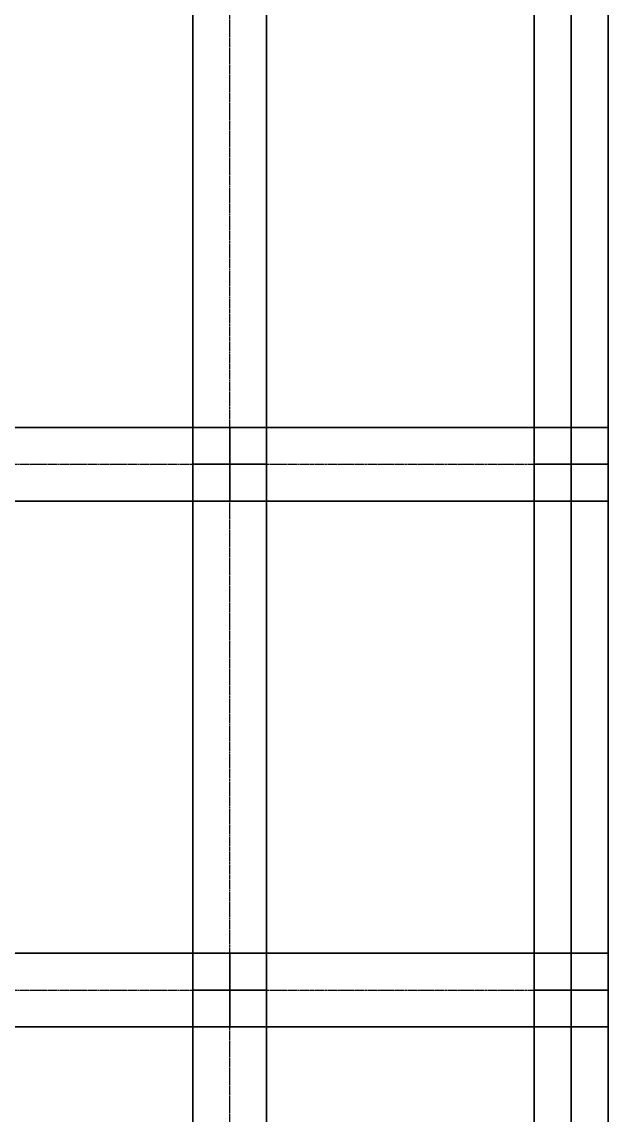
# Model space of a CAD drawing. Extents: x -12 to 2097, y 100 to 3117.
# Drawn here: x 1906.5 to 2097, y 474.2 to 829.8 of the extents above; entities that cross this region are included whole.
import ezdxf

# ---------------------------------------------------------------- set-up
doc = ezdxf.new("R2010")
doc.units = 0
doc.header["$MEASUREMENT"] = 0
doc.linetypes.add('Center', pattern=[2, 1.25, -0.25, 0.25, -0.25])
for name, color, linetype in [('BEAM', 5, 'CONTINUOUS'), ('CENTERLINES', 7, 'CONTINUOUS'), ('COLS', 5, 'CONTINUOUS'), ('SLAB', 6, 'CONTINUOUS')]:
    doc.layers.add(name, color=color, linetype=linetype)

msp = doc.modelspace()

# ---------------------------------------------------------------- linework, layer by layer
at = {"layer": 'BEAM', "color": 5, "linetype": 'CONTINUOUS'}
for points in [[(1962, 685.92, 600), (1962, 685.92, 624), (1962, 856.92, 624), (1962, 856.92, 600)], [(1962, 685.92, 624), (1986, 685.92, 624), (1986, 856.92, 624), (1962, 856.92, 624)], [(1986, 685.92, 600), (1962, 685.92, 600), (1962, 856.92, 600), (1986, 856.92, 600)], [(1962, 685.92, 468), (1962, 685.92, 492), (1962, 856.92, 492), (1962, 856.92, 468)], [(1962, 685.92, 492), (1986, 685.92, 492), (1986, 856.92, 492), (1962, 856.92, 492)], [(1986, 685.92, 468), (1962, 685.92, 468), (1962, 856.92, 468), (1986, 856.92, 468)], [(1962, 685.92, 336), (1962, 685.92, 360), (1962, 856.92, 360), (1962, 856.92, 336)], [(1962, 685.92, 360), (1986, 685.92, 360), (1986, 856.92, 360), (1962, 856.92, 360)], [(1986, 685.92, 336), (1962, 685.92, 336), (1962, 856.92, 336), (1986, 856.92, 336)], [(1962, 685.92, 204), (1962, 685.92, 228), (1962, 856.92, 228), (1962, 856.92, 204)], [(1962, 685.92, 228), (1986, 685.92, 228), (1986, 856.92, 228), (1962, 856.92, 228)], [(1986, 685.92, 204), (1962, 685.92, 204), (1962, 856.92, 204), (1986, 856.92, 204)], [(1962, 685.92, 60), (1962, 685.92, 84), (1962, 856.92, 84), (1962, 856.92, 60)], [(1962, 685.92, 84), (1986, 685.92, 84), (1986, 856.92, 84), (1962, 856.92, 84)], [(1986, 685.92, 60), (1962, 685.92, 60), (1962, 856.92, 60), (1986, 856.92, 60)], [(1986, 685.92, 624), (1986, 685.92, 600), (1986, 856.92, 600), (1986, 856.92, 624)], [(1986, 685.92, 492), (1986, 685.92, 468), (1986, 856.92, 468), (1986, 856.92, 492)], [(1986, 685.92, 360), (1986, 685.92, 336), (1986, 856.92, 336), (1986, 856.92, 360)], [(1986, 685.92, 228), (1986, 685.92, 204), (1986, 856.92, 204), (1986, 856.92, 228)], [(1986, 685.92, 84), (1986, 685.92, 60), (1986, 856.92, 60), (1986, 856.92, 84)], [(2073, 685.92, 600), (2073, 685.92, 624), (2073, 856.92, 624), (2073, 856.92, 600)], [(2073, 685.92, 624), (2097, 685.92, 624), (2097, 856.92, 624), (2073, 856.92, 624)], [(2097, 685.92, 600), (2073, 685.92, 600), (2073, 856.92, 600), (2097, 856.92, 600)], [(2073, 685.92, 468), (2073, 685.92, 492), (2073, 856.92, 492), (2073, 856.92, 468)], [(2073, 685.92, 492), (2097, 685.92, 492), (2097, 856.92, 492), (2073, 856.92, 492)], [(2097, 685.92, 468), (2073, 685.92, 468), (2073, 856.92, 468), (2097, 856.92, 468)], [(2073, 685.92, 336), (2073, 685.92, 360), (2073, 856.92, 360), (2073, 856.92, 336)], [(2073, 685.92, 360), (2097, 685.92, 360), (2097, 856.92, 360), (2073, 856.92, 360)], [(2097, 685.92, 336), (2073, 685.92, 336), (2073, 856.92, 336), (2097, 856.92, 336)], [(2073, 685.92, 204), (2073, 685.92, 228), (2073, 856.92, 228), (2073, 856.92, 204)], [(2073, 685.92, 228), (2097, 685.92, 228), (2097, 856.92, 228), (2073, 856.92, 228)], [(2097, 685.92, 204), (2073, 685.92, 204), (2073, 856.92, 204), (2097, 856.92, 204)], [(2073, 685.92, 60), (2073, 685.92, 84), (2073, 856.92, 84), (2073, 856.92, 60)], [(2073, 685.92, 84), (2097, 685.92, 84), (2097, 856.92, 84), (2073, 856.92, 84)], [(2097, 685.92, 60), (2073, 685.92, 60), (2073, 856.92, 60), (2097, 856.92, 60)], [(2097, 685.92, 624), (2097, 685.92, 600), (2097, 856.92, 600), (2097, 856.92, 624)], [(2097, 685.92, 492), (2097, 685.92, 468), (2097, 856.92, 468), (2097, 856.92, 492)], [(2097, 685.92, 360), (2097, 685.92, 336), (2097, 856.92, 336), (2097, 856.92, 360)], [(2097, 685.92, 228), (2097, 685.92, 204), (2097, 856.92, 204), (2097, 856.92, 228)], [(2097, 685.92, 84), (2097, 685.92, 60), (2097, 856.92, 60), (2097, 856.92, 84)], [(1845, 697.92, 600), (1845, 697.92, 624), (1974, 697.92, 624), (1974, 697.92, 600)], [(1845, 697.92, 624), (1845, 673.92, 624), (1974, 673.92, 624), (1974, 697.92, 624)], [(1845, 673.92, 600), (1845, 697.92, 600), (1974, 697.92, 600), (1974, 673.92, 600)], [(1845, 697.92, 468), (1845, 697.92, 492), (1974, 697.92, 492), (1974, 697.92, 468)], [(1845, 697.92, 492), (1845, 673.92, 492), (1974, 673.92, 492), (1974, 697.92, 492)], [(1845, 673.92, 468), (1845, 697.92, 468), (1974, 697.92, 468), (1974, 673.92, 468)], [(1845, 697.92, 336), (1845, 697.92, 360), (1974, 697.92, 360), (1974, 697.92, 336)], [(1845, 697.92, 360), (1845, 673.92, 360), (1974, 673.92, 360), (1974, 697.92, 360)], [(1845, 673.92, 336), (1845, 697.92, 336), (1974, 697.92, 336), (1974, 673.92, 336)], [(1845, 697.92, 204), (1845, 697.92, 228), (1974, 697.92, 228), (1974, 697.92, 204)], [(1845, 697.92, 228), (1845, 673.92, 228), (1974, 673.92, 228), (1974, 697.92, 228)], [(1845, 673.92, 204), (1845, 697.92, 204), (1974, 697.92, 204), (1974, 673.92, 204)], [(1845, 697.92, 60), (1845, 697.92, 84), (1974, 697.92, 84), (1974, 697.92, 60)], [(1845, 697.92, 84), (1845, 673.92, 84), (1974, 673.92, 84), (1974, 697.92, 84)], [(1845, 673.92, 60), (1845, 697.92, 60), (1974, 697.92, 60), (1974, 673.92, 60)], [(1974, 697.92, 600), (1974, 697.92, 624), (2085, 697.92, 624), (2085, 697.92, 600)], [(1974, 697.92, 624), (1974, 673.92, 624), (2085, 673.92, 624), (2085, 697.92, 624)], [(1974, 673.92, 600), (1974, 697.92, 600), (2085, 697.92, 600), (2085, 673.92, 600)], [(1974, 697.92, 468), (1974, 697.92, 492), (2085, 697.92, 492), (2085, 697.92, 468)], [(1974, 697.92, 492), (1974, 673.92, 492), (2085, 673.92, 492), (2085, 697.92, 492)], [(1974, 673.92, 468), (1974, 697.92, 468), (2085, 697.92, 468), (2085, 673.92, 468)], [(1974, 697.92, 336), (1974, 697.92, 360), (2085, 697.92, 360), (2085, 697.92, 336)], [(1974, 697.92, 360), (1974, 673.92, 360), (2085, 673.92, 360), (2085, 697.92, 360)], [(1974, 673.92, 336), (1974, 697.92, 336), (2085, 697.92, 336), (2085, 673.92, 336)], [(1974, 697.92, 204), (1974, 697.92, 228), (2085, 697.92, 228), (2085, 697.92, 204)], [(1974, 697.92, 228), (1974, 673.92, 228), (2085, 673.92, 228), (2085, 697.92, 228)], [(1974, 673.92, 204), (1974, 697.92, 204), (2085, 697.92, 204), (2085, 673.92, 204)], [(1974, 697.92, 60), (1974, 697.92, 84), (2085, 697.92, 84), (2085, 697.92, 60)], [(1974, 697.92, 84), (1974, 673.92, 84), (2085, 673.92, 84), (2085, 697.92, 84)], [(1974, 673.92, 60), (1974, 697.92, 60), (2085, 697.92, 60), (2085, 673.92, 60)], [(1962, 514.92, 600), (1962, 514.92, 624), (1962, 685.92, 624), (1962, 685.92, 600)], [(1962, 514.92, 624), (1986, 514.92, 624), (1986, 685.92, 624), (1962, 685.92, 624)], [(1986, 514.92, 600), (1962, 514.92, 600), (1962, 685.92, 600), (1986, 685.92, 600)], [(1962, 514.92, 468), (1962, 514.92, 492), (1962, 685.92, 492), (1962, 685.92, 468)], [(1962, 514.92, 492), (1986, 514.92, 492), (1986, 685.92, 492), (1962, 685.92, 492)], [(1986, 514.92, 468), (1962, 514.92, 468), (1962, 685.92, 468), (1986, 685.92, 468)], [(1962, 514.92, 336), (1962, 514.92, 360), (1962, 685.92, 360), (1962, 685.92, 336)], [(1962, 514.92, 360), (1986, 514.92, 360), (1986, 685.92, 360), (1962, 685.92, 360)], [(1986, 514.92, 336), (1962, 514.92, 336), (1962, 685.92, 336), (1986, 685.92, 336)], [(1962, 514.92, 204), (1962, 514.92, 228), (1962, 685.92, 228), (1962, 685.92, 204)], [(1962, 514.92, 228), (1986, 514.92, 228), (1986, 685.92, 228), (1962, 685.92, 228)], [(1986, 514.92, 204), (1962, 514.92, 204), (1962, 685.92, 204), (1986, 685.92, 204)], [(1962, 514.92, 60), (1962, 514.92, 84), (1962, 685.92, 84), (1962, 685.92, 60)], [(1962, 514.92, 84), (1986, 514.92, 84), (1986, 685.92, 84), (1962, 685.92, 84)], [(1986, 514.92, 60), (1962, 514.92, 60), (1962, 685.92, 60), (1986, 685.92, 60)], [(1986, 514.92, 624), (1986, 514.92, 600), (1986, 685.92, 600), (1986, 685.92, 624)], [(1986, 514.92, 492), (1986, 514.92, 468), (1986, 685.92, 468), (1986, 685.92, 492)], [(1986, 514.92, 360), (1986, 514.92, 336), (1986, 685.92, 336), (1986, 685.92, 360)], [(1986, 514.92, 228), (1986, 514.92, 204), (1986, 685.92, 204), (1986, 685.92, 228)], [(1986, 514.92, 84), (1986, 514.92, 60), (1986, 685.92, 60), (1986, 685.92, 84)], [(2073, 514.92, 600), (2073, 514.92, 624), (2073, 685.92, 624), (2073, 685.92, 600)], [(2073, 514.92, 624), (2097, 514.92, 624), (2097, 685.92, 624), (2073, 685.92, 624)], [(2097, 514.92, 600), (2073, 514.92, 600), (2073, 685.92, 600), (2097, 685.92, 600)], [(2073, 514.92, 468), (2073, 514.92, 492), (2073, 685.92, 492), (2073, 685.92, 468)], [(2073, 514.92, 492), (2097, 514.92, 492), (2097, 685.92, 492), (2073, 685.92, 492)], [(2097, 514.92, 468), (2073, 514.92, 468), (2073, 685.92, 468), (2097, 685.92, 468)], [(2073, 514.92, 336), (2073, 514.92, 360), (2073, 685.92, 360), (2073, 685.92, 336)], [(2073, 514.92, 360), (2097, 514.92, 360), (2097, 685.92, 360), (2073, 685.92, 360)], [(2097, 514.92, 336), (2073, 514.92, 336), (2073, 685.92, 336), (2097, 685.92, 336)], [(2073, 514.92, 204), (2073, 514.92, 228), (2073, 685.92, 228), (2073, 685.92, 204)], [(2073, 514.92, 228), (2097, 514.92, 228), (2097, 685.92, 228), (2073, 685.92, 228)], [(2097, 514.92, 204), (2073, 514.92, 204), (2073, 685.92, 204), (2097, 685.92, 204)], [(2073, 514.92, 60), (2073, 514.92, 84), (2073, 685.92, 84), (2073, 685.92, 60)], [(2073, 514.92, 84), (2097, 514.92, 84), (2097, 685.92, 84), (2073, 685.92, 84)], [(2097, 514.92, 60), (2073, 514.92, 60), (2073, 685.92, 60), (2097, 685.92, 60)], [(2097, 514.92, 624), (2097, 514.92, 600), (2097, 685.92, 600), (2097, 685.92, 624)], [(2097, 514.92, 492), (2097, 514.92, 468), (2097, 685.92, 468), (2097, 685.92, 492)], [(2097, 514.92, 360), (2097, 514.92, 336), (2097, 685.92, 336), (2097, 685.92, 360)], [(2097, 514.92, 228), (2097, 514.92, 204), (2097, 685.92, 204), (2097, 685.92, 228)], [(2097, 514.92, 84), (2097, 514.92, 60), (2097, 685.92, 60), (2097, 685.92, 84)], [(1845, 673.92, 624), (1845, 673.92, 600), (1974, 673.92, 600), (1974, 673.92, 624)], [(1845, 673.92, 492), (1845, 673.92, 468), (1974, 673.92, 468), (1974, 673.92, 492)], [(1845, 673.92, 360), (1845, 673.92, 336), (1974, 673.92, 336), (1974, 673.92, 360)], [(1845, 673.92, 228), (1845, 673.92, 204), (1974, 673.92, 204), (1974, 673.92, 228)], [(1845, 673.92, 84), (1845, 673.92, 60), (1974, 673.92, 60), (1974, 673.92, 84)], [(1974, 673.92, 624), (1974, 673.92, 600), (2085, 673.92, 600), (2085, 673.92, 624)], [(1974, 673.92, 492), (1974, 673.92, 468), (2085, 673.92, 468), (2085, 673.92, 492)], [(1974, 673.92, 360), (1974, 673.92, 336), (2085, 673.92, 336), (2085, 673.92, 360)], [(1974, 673.92, 228), (1974, 673.92, 204), (2085, 673.92, 204), (2085, 673.92, 228)], [(1974, 673.92, 84), (1974, 673.92, 60), (2085, 673.92, 60), (2085, 673.92, 84)], [(1845, 526.92, 600), (1845, 526.92, 624), (1974, 526.92, 624), (1974, 526.92, 600)], [(1845, 526.92, 624), (1845, 502.92, 624), (1974, 502.92, 624), (1974, 526.92, 624)], [(1845, 502.92, 600), (1845, 526.92, 600), (1974, 526.92, 600), (1974, 502.92, 600)], [(1845, 526.92, 468), (1845, 526.92, 492), (1974, 526.92, 492), (1974, 526.92, 468)], [(1845, 526.92, 492), (1845, 502.92, 492), (1974, 502.92, 492), (1974, 526.92, 492)], [(1845, 502.92, 468), (1845, 526.92, 468), (1974, 526.92, 468), (1974, 502.92, 468)], [(1845, 526.92, 336), (1845, 526.92, 360), (1974, 526.92, 360), (1974, 526.92, 336)], [(1845, 526.92, 360), (1845, 502.92, 360), (1974, 502.92, 360), (1974, 526.92, 360)], [(1845, 502.92, 336), (1845, 526.92, 336), (1974, 526.92, 336), (1974, 502.92, 336)], [(1845, 526.92, 204), (1845, 526.92, 228), (1974, 526.92, 228), (1974, 526.92, 204)], [(1845, 526.92, 228), (1845, 502.92, 228), (1974, 502.92, 228), (1974, 526.92, 228)], [(1845, 502.92, 204), (1845, 526.92, 204), (1974, 526.92, 204), (1974, 502.92, 204)], [(1845, 526.92, 60), (1845, 526.92, 84), (1974, 526.92, 84), (1974, 526.92, 60)], [(1845, 526.92, 84), (1845, 502.92, 84), (1974, 502.92, 84), (1974, 526.92, 84)], [(1845, 502.92, 60), (1845, 526.92, 60), (1974, 526.92, 60), (1974, 502.92, 60)], [(1974, 526.92, 600), (1974, 526.92, 624), (2085, 526.92, 624), (2085, 526.92, 600)], [(1974, 526.92, 624), (1974, 502.92, 624), (2085, 502.92, 624), (2085, 526.92, 624)], [(1974, 502.92, 600), (1974, 526.92, 600), (2085, 526.92, 600), (2085, 502.92, 600)], [(1974, 526.92, 468), (1974, 526.92, 492), (2085, 526.92, 492), (2085, 526.92, 468)], [(1974, 526.92, 492), (1974, 502.92, 492), (2085, 502.92, 492), (2085, 526.92, 492)], [(1974, 502.92, 468), (1974, 526.92, 468), (2085, 526.92, 468), (2085, 502.92, 468)], [(1974, 526.92, 336), (1974, 526.92, 360), (2085, 526.92, 360), (2085, 526.92, 336)], [(1974, 526.92, 360), (1974, 502.92, 360), (2085, 502.92, 360), (2085, 526.92, 360)], [(1974, 502.92, 336), (1974, 526.92, 336), (2085, 526.92, 336), (2085, 502.92, 336)], [(1974, 526.92, 204), (1974, 526.92, 228), (2085, 526.92, 228), (2085, 526.92, 204)], [(1974, 526.92, 228), (1974, 502.92, 228), (2085, 502.92, 228), (2085, 526.92, 228)], [(1974, 502.92, 204), (1974, 526.92, 204), (2085, 526.92, 204), (2085, 502.92, 204)], [(1974, 526.92, 60), (1974, 526.92, 84), (2085, 526.92, 84), (2085, 526.92, 60)], [(1974, 526.92, 84), (1974, 502.92, 84), (2085, 502.92, 84), (2085, 526.92, 84)], [(1974, 502.92, 60), (1974, 526.92, 60), (2085, 526.92, 60), (2085, 502.92, 60)], [(1962, 454.92, 600), (1962, 454.92, 624), (1962, 514.92, 624), (1962, 514.92, 600)], [(1962, 454.92, 624), (1986, 454.92, 624), (1986, 514.92, 624), (1962, 514.92, 624)], [(1986, 454.92, 600), (1962, 454.92, 600), (1962, 514.92, 600), (1986, 514.92, 600)], [(1962, 454.92, 468), (1962, 454.92, 492), (1962, 514.92, 492), (1962, 514.92, 468)], [(1962, 454.92, 492), (1986, 454.92, 492), (1986, 514.92, 492), (1962, 514.92, 492)], [(1986, 454.92, 468), (1962, 454.92, 468), (1962, 514.92, 468), (1986, 514.92, 468)], [(1962, 454.92, 336), (1962, 454.92, 360), (1962, 514.92, 360), (1962, 514.92, 336)], [(1962, 454.92, 360), (1986, 454.92, 360), (1986, 514.92, 360), (1962, 514.92, 360)], [(1986, 454.92, 336), (1962, 454.92, 336), (1962, 514.92, 336), (1986, 514.92, 336)], [(1962, 454.92, 204), (1962, 454.92, 228), (1962, 514.92, 228), (1962, 514.92, 204)], [(1962, 454.92, 228), (1986, 454.92, 228), (1986, 514.92, 228), (1962, 514.92, 228)], [(1986, 454.92, 204), (1962, 454.92, 204), (1962, 514.92, 204), (1986, 514.92, 204)], [(1962, 454.92, 60), (1962, 454.92, 84), (1962, 514.92, 84), (1962, 514.92, 60)], [(1962, 454.92, 84), (1986, 454.92, 84), (1986, 514.92, 84), (1962, 514.92, 84)], [(1986, 454.92, 60), (1962, 454.92, 60), (1962, 514.92, 60), (1986, 514.92, 60)], [(1986, 454.92, 624), (1986, 454.92, 600), (1986, 514.92, 600), (1986, 514.92, 624)], [(1986, 454.92, 492), (1986, 454.92, 468), (1986, 514.92, 468), (1986, 514.92, 492)], [(1986, 454.92, 360), (1986, 454.92, 336), (1986, 514.92, 336), (1986, 514.92, 360)], [(1986, 454.92, 228), (1986, 454.92, 204), (1986, 514.92, 204), (1986, 514.92, 228)], [(1986, 454.92, 84), (1986, 454.92, 60), (1986, 514.92, 60), (1986, 514.92, 84)], [(2073, 454.92, 600), (2073, 454.92, 624), (2073, 514.92, 624), (2073, 514.92, 600)], [(2073, 454.92, 624), (2097, 454.92, 624), (2097, 514.92, 624), (2073, 514.92, 624)], [(2097, 454.92, 600), (2073, 454.92, 600), (2073, 514.92, 600), (2097, 514.92, 600)], [(2073, 454.92, 468), (2073, 454.92, 492), (2073, 514.92, 492), (2073, 514.92, 468)], [(2073, 454.92, 492), (2097, 454.92, 492), (2097, 514.92, 492), (2073, 514.92, 492)], [(2097, 454.92, 468), (2073, 454.92, 468), (2073, 514.92, 468), (2097, 514.92, 468)], [(2073, 454.92, 336), (2073, 454.92, 360), (2073, 514.92, 360), (2073, 514.92, 336)], [(2073, 454.92, 360), (2097, 454.92, 360), (2097, 514.92, 360), (2073, 514.92, 360)], [(2097, 454.92, 336), (2073, 454.92, 336), (2073, 514.92, 336), (2097, 514.92, 336)], [(2073, 454.92, 204), (2073, 454.92, 228), (2073, 514.92, 228), (2073, 514.92, 204)], [(2073, 454.92, 228), (2097, 454.92, 228), (2097, 514.92, 228), (2073, 514.92, 228)], [(2097, 454.92, 204), (2073, 454.92, 204), (2073, 514.92, 204), (2097, 514.92, 204)], [(2073, 454.92, 60), (2073, 454.92, 84), (2073, 514.92, 84), (2073, 514.92, 60)], [(2073, 454.92, 84), (2097, 454.92, 84), (2097, 514.92, 84), (2073, 514.92, 84)], [(2097, 454.92, 60), (2073, 454.92, 60), (2073, 514.92, 60), (2097, 514.92, 60)], [(2097, 454.92, 624), (2097, 454.92, 600), (2097, 514.92, 600), (2097, 514.92, 624)], [(2097, 454.92, 492), (2097, 454.92, 468), (2097, 514.92, 468), (2097, 514.92, 492)], [(2097, 454.92, 360), (2097, 454.92, 336), (2097, 514.92, 336), (2097, 514.92, 360)], [(2097, 454.92, 228), (2097, 454.92, 204), (2097, 514.92, 204), (2097, 514.92, 228)], [(2097, 454.92, 84), (2097, 454.92, 60), (2097, 514.92, 60), (2097, 514.92, 84)], [(1845, 502.92, 624), (1845, 502.92, 600), (1974, 502.92, 600), (1974, 502.92, 624)], [(1845, 502.92, 492), (1845, 502.92, 468), (1974, 502.92, 468), (1974, 502.92, 492)], [(1845, 502.92, 360), (1845, 502.92, 336), (1974, 502.92, 336), (1974, 502.92, 360)], [(1845, 502.92, 228), (1845, 502.92, 204), (1974, 502.92, 204), (1974, 502.92, 228)], [(1845, 502.92, 84), (1845, 502.92, 60), (1974, 502.92, 60), (1974, 502.92, 84)], [(1974, 502.92, 624), (1974, 502.92, 600), (2085, 502.92, 600), (2085, 502.92, 624)], [(1974, 502.92, 492), (1974, 502.92, 468), (2085, 502.92, 468), (2085, 502.92, 492)], [(1974, 502.92, 360), (1974, 502.92, 336), (2085, 502.92, 336), (2085, 502.92, 360)], [(1974, 502.92, 228), (1974, 502.92, 204), (2085, 502.92, 204), (2085, 502.92, 228)], [(1974, 502.92, 84), (1974, 502.92, 60), (2085, 502.92, 60), (2085, 502.92, 84)]]:
    msp.add_3dface(points, dxfattribs=at)
at = {"layer": 'CENTERLINES', "color": 0, "linetype": 'CENTER', "ltscale": 0.5}
for p, q in [((1974, 685.92, 624), (1974, 856.92, 624)), ((1974, 685.92, 492), (1974, 856.92, 492)), ((1974, 685.92, 360), (1974, 856.92, 360)), ((1974, 685.92, 228), (1974, 856.92, 228)), ((1974, 685.92, 84), (1974, 856.92, 84)), ((2085, 685.92, 624), (2085, 856.92, 624)), ((2085, 685.92, 492), (2085, 856.92, 492)), ((2085, 685.92, 360), (2085, 856.92, 360)), ((2085, 685.92, 228), (2085, 856.92, 228)), ((2085, 685.92, 84), (2085, 856.92, 84)), ((1845, 685.92, 624), (1974, 685.92, 624)), ((1845, 685.92, 492), (1974, 685.92, 492)), ((1845, 685.92, 360), (1974, 685.92, 360)), ((1845, 685.92, 228), (1974, 685.92, 228)), ((1845, 685.92, 84), (1974, 685.92, 84)), ((1974, 514.92, 624), (1974, 685.92, 624)), ((1974, 514.92, 492), (1974, 685.92, 492)), ((1974, 514.92, 360), (1974, 685.92, 360)), ((1974, 514.92, 228), (1974, 685.92, 228)), ((1974, 514.92, 84), (1974, 685.92, 84)), ((1974, 685.92, 624), (2085, 685.92, 624)), ((1974, 685.92, 492), (2085, 685.92, 492)), ((1974, 685.92, 360), (2085, 685.92, 360)), ((1974, 685.92, 228), (2085, 685.92, 228)), ((1974, 685.92, 84), (2085, 685.92, 84)), ((1974, 685.92, 492), (1974, 685.92, 624)), ((1974, 685.92, 360), (1974, 685.92, 492)), ((1974, 685.92, 228), (1974, 685.92, 360)), ((1974, 685.92, 84), (1974, 685.92, 228)), ((1974, 685.92, 24), (1974, 685.92, 84)), ((1974, 685.92), (1974, 685.92, 24)), ((2085, 514.92, 624), (2085, 685.92, 624)), ((2085, 514.92, 492), (2085, 685.92, 492)), ((2085, 514.92, 360), (2085, 685.92, 360)), ((2085, 514.92, 228), (2085, 685.92, 228)), ((2085, 514.92, 84), (2085, 685.92, 84)), ((2085, 685.92, 492), (2085, 685.92, 624)), ((2085, 685.92, 360), (2085, 685.92, 492)), ((2085, 685.92, 228), (2085, 685.92, 360)), ((2085, 685.92, 84), (2085, 685.92, 228)), ((2085, 685.92, 24), (2085, 685.92, 84)), ((2085, 685.92), (2085, 685.92, 24)), ((1845, 514.92, 624), (1974, 514.92, 624)), ((1845, 514.92, 492), (1974, 514.92, 492)), ((1845, 514.92, 360), (1974, 514.92, 360)), ((1845, 514.92, 228), (1974, 514.92, 228)), ((1845, 514.92, 84), (1974, 514.92, 84)), ((1974, 454.92, 624), (1974, 514.92, 624)), ((1974, 454.92, 492), (1974, 514.92, 492)), ((1974, 454.92, 360), (1974, 514.92, 360)), ((1974, 454.92, 228), (1974, 514.92, 228)), ((1974, 454.92, 84), (1974, 514.92, 84)), ((1974, 514.92, 624), (2085, 514.92, 624)), ((1974, 514.92, 492), (2085, 514.92, 492)), ((1974, 514.92, 360), (2085, 514.92, 360)), ((1974, 514.92, 228), (2085, 514.92, 228)), ((1974, 514.92, 84), (2085, 514.92, 84)), ((1974, 514.92, 492), (1974, 514.92, 624)), ((1974, 514.92, 360), (1974, 514.92, 492)), ((1974, 514.92, 228), (1974, 514.92, 360)), ((1974, 514.92, 84), (1974, 514.92, 228)), ((1974, 514.92, 24), (1974, 514.92, 84)), ((1974, 514.92), (1974, 514.92, 24)), ((2085, 454.92, 624), (2085, 514.92, 624)), ((2085, 454.92, 492), (2085, 514.92, 492)), ((2085, 454.92, 360), (2085, 514.92, 360)), ((2085, 454.92, 228), (2085, 514.92, 228)), ((2085, 454.92, 84), (2085, 514.92, 84)), ((2085, 514.92, 492), (2085, 514.92, 624)), ((2085, 514.92, 360), (2085, 514.92, 492)), ((2085, 514.92, 228), (2085, 514.92, 360)), ((2085, 514.92, 84), (2085, 514.92, 228)), ((2085, 514.92, 24), (2085, 514.92, 84)), ((2085, 514.92), (2085, 514.92, 24))]:
    msp.add_line(p, q, dxfattribs=at)
at = {"layer": 'CENTERLINES', "color": 0, "linetype": 'CENTER'}
for elevation in [624, 492, 360, 228, 84]:
    msp.add_lwpolyline([(2085, 1711.92), (2085, 1540.92), (2085, 1369.92), (2085, 1198.92), (2085, 1027.92), (2085, 856.92), (2085, 685.92), (2085, 514.92), (2085, 454.92), (2085, 343.92), (2085, 223.92), (2085, 111.96), (1974, 111.96), (1845, 111.96), (1734, 111.96), (1683, 111.96), (1512, 111.96), (1341, 111.96), (1170, 111.96), (1098, 111.96)], dxfattribs=dict(at, elevation=elevation))
at = {"layer": 'COLS', "color": 5, "linetype": 'CONTINUOUS'}
for points in [[(1986, 697.92, 492), (1962, 697.92, 492), (1962, 697.92, 624), (1986, 697.92, 624)], [(1962, 697.92, 492), (1962, 673.92, 492), (1962, 673.92, 624), (1962, 697.92, 624)], [(1986, 697.92, 360), (1962, 697.92, 360), (1962, 697.92, 492), (1986, 697.92, 492)], [(1962, 697.92, 360), (1962, 673.92, 360), (1962, 673.92, 492), (1962, 697.92, 492)], [(1986, 697.92, 228), (1962, 697.92, 228), (1962, 697.92, 360), (1986, 697.92, 360)], [(1962, 697.92, 228), (1962, 673.92, 228), (1962, 673.92, 360), (1962, 697.92, 360)], [(1986, 697.92, 84), (1962, 697.92, 84), (1962, 697.92, 228), (1986, 697.92, 228)], [(1962, 697.92, 84), (1962, 673.92, 84), (1962, 673.92, 228), (1962, 697.92, 228)], [(1986, 697.92, 24), (1962, 697.92, 24), (1962, 697.92, 84), (1986, 697.92, 84)], [(1962, 697.92, 24), (1962, 673.92, 24), (1962, 673.92, 84), (1962, 697.92, 84)], [(1986, 697.92), (1962, 697.92), (1962, 697.92, 24), (1986, 697.92, 24)], [(1962, 697.92), (1962, 673.92), (1962, 673.92, 24), (1962, 697.92, 24)], [(1986, 673.92, 492), (1986, 697.92, 492), (1986, 697.92, 624), (1986, 673.92, 624)], [(1986, 673.92, 360), (1986, 697.92, 360), (1986, 697.92, 492), (1986, 673.92, 492)], [(1986, 673.92, 228), (1986, 697.92, 228), (1986, 697.92, 360), (1986, 673.92, 360)], [(1986, 673.92, 84), (1986, 697.92, 84), (1986, 697.92, 228), (1986, 673.92, 228)], [(1986, 673.92, 24), (1986, 697.92, 24), (1986, 697.92, 84), (1986, 673.92, 84)], [(1986, 673.92), (1986, 697.92), (1986, 697.92, 24), (1986, 673.92, 24)], [(2097, 697.92, 492), (2073, 697.92, 492), (2073, 697.92, 624), (2097, 697.92, 624)], [(2073, 697.92, 492), (2073, 673.92, 492), (2073, 673.92, 624), (2073, 697.92, 624)], [(2097, 697.92, 360), (2073, 697.92, 360), (2073, 697.92, 492), (2097, 697.92, 492)], [(2073, 697.92, 360), (2073, 673.92, 360), (2073, 673.92, 492), (2073, 697.92, 492)], [(2097, 697.92, 228), (2073, 697.92, 228), (2073, 697.92, 360), (2097, 697.92, 360)], [(2073, 697.92, 228), (2073, 673.92, 228), (2073, 673.92, 360), (2073, 697.92, 360)], [(2097, 697.92, 84), (2073, 697.92, 84), (2073, 697.92, 228), (2097, 697.92, 228)], [(2073, 697.92, 84), (2073, 673.92, 84), (2073, 673.92, 228), (2073, 697.92, 228)], [(2097, 697.92, 24), (2073, 697.92, 24), (2073, 697.92, 84), (2097, 697.92, 84)], [(2073, 697.92, 24), (2073, 673.92, 24), (2073, 673.92, 84), (2073, 697.92, 84)], [(2097, 697.92), (2073, 697.92), (2073, 697.92, 24), (2097, 697.92, 24)], [(2073, 697.92), (2073, 673.92), (2073, 673.92, 24), (2073, 697.92, 24)], [(2097, 673.92, 492), (2097, 697.92, 492), (2097, 697.92, 624), (2097, 673.92, 624)], [(2097, 673.92, 360), (2097, 697.92, 360), (2097, 697.92, 492), (2097, 673.92, 492)], [(2097, 673.92, 228), (2097, 697.92, 228), (2097, 697.92, 360), (2097, 673.92, 360)], [(2097, 673.92, 84), (2097, 697.92, 84), (2097, 697.92, 228), (2097, 673.92, 228)], [(2097, 673.92, 24), (2097, 697.92, 24), (2097, 697.92, 84), (2097, 673.92, 84)], [(2097, 673.92), (2097, 697.92), (2097, 697.92, 24), (2097, 673.92, 24)], [(1962, 673.92, 492), (1986, 673.92, 492), (1986, 673.92, 624), (1962, 673.92, 624)], [(1962, 673.92, 360), (1986, 673.92, 360), (1986, 673.92, 492), (1962, 673.92, 492)], [(1962, 673.92, 228), (1986, 673.92, 228), (1986, 673.92, 360), (1962, 673.92, 360)], [(1962, 673.92, 84), (1986, 673.92, 84), (1986, 673.92, 228), (1962, 673.92, 228)], [(1962, 673.92, 24), (1986, 673.92, 24), (1986, 673.92, 84), (1962, 673.92, 84)], [(1962, 673.92), (1986, 673.92), (1986, 673.92, 24), (1962, 673.92, 24)], [(2073, 673.92, 492), (2097, 673.92, 492), (2097, 673.92, 624), (2073, 673.92, 624)], [(2073, 673.92, 360), (2097, 673.92, 360), (2097, 673.92, 492), (2073, 673.92, 492)], [(2073, 673.92, 228), (2097, 673.92, 228), (2097, 673.92, 360), (2073, 673.92, 360)], [(2073, 673.92, 84), (2097, 673.92, 84), (2097, 673.92, 228), (2073, 673.92, 228)], [(2073, 673.92, 24), (2097, 673.92, 24), (2097, 673.92, 84), (2073, 673.92, 84)], [(2073, 673.92), (2097, 673.92), (2097, 673.92, 24), (2073, 673.92, 24)], [(1986, 526.92, 492), (1962, 526.92, 492), (1962, 526.92, 624), (1986, 526.92, 624)], [(1962, 526.92, 492), (1962, 502.92, 492), (1962, 502.92, 624), (1962, 526.92, 624)], [(1986, 526.92, 360), (1962, 526.92, 360), (1962, 526.92, 492), (1986, 526.92, 492)], [(1962, 526.92, 360), (1962, 502.92, 360), (1962, 502.92, 492), (1962, 526.92, 492)], [(1986, 526.92, 228), (1962, 526.92, 228), (1962, 526.92, 360), (1986, 526.92, 360)], [(1962, 526.92, 228), (1962, 502.92, 228), (1962, 502.92, 360), (1962, 526.92, 360)], [(1986, 526.92, 84), (1962, 526.92, 84), (1962, 526.92, 228), (1986, 526.92, 228)], [(1962, 526.92, 84), (1962, 502.92, 84), (1962, 502.92, 228), (1962, 526.92, 228)], [(1986, 526.92, 24), (1962, 526.92, 24), (1962, 526.92, 84), (1986, 526.92, 84)], [(1962, 526.92, 24), (1962, 502.92, 24), (1962, 502.92, 84), (1962, 526.92, 84)], [(1986, 526.92), (1962, 526.92), (1962, 526.92, 24), (1986, 526.92, 24)], [(1962, 526.92), (1962, 502.92), (1962, 502.92, 24), (1962, 526.92, 24)], [(1986, 502.92, 492), (1986, 526.92, 492), (1986, 526.92, 624), (1986, 502.92, 624)], [(1986, 502.92, 360), (1986, 526.92, 360), (1986, 526.92, 492), (1986, 502.92, 492)], [(1986, 502.92, 228), (1986, 526.92, 228), (1986, 526.92, 360), (1986, 502.92, 360)], [(1986, 502.92, 84), (1986, 526.92, 84), (1986, 526.92, 228), (1986, 502.92, 228)], [(1986, 502.92, 24), (1986, 526.92, 24), (1986, 526.92, 84), (1986, 502.92, 84)], [(1986, 502.92), (1986, 526.92), (1986, 526.92, 24), (1986, 502.92, 24)], [(2097, 526.92, 492), (2073, 526.92, 492), (2073, 526.92, 624), (2097, 526.92, 624)], [(2073, 526.92, 492), (2073, 502.92, 492), (2073, 502.92, 624), (2073, 526.92, 624)], [(2097, 526.92, 360), (2073, 526.92, 360), (2073, 526.92, 492), (2097, 526.92, 492)], [(2073, 526.92, 360), (2073, 502.92, 360), (2073, 502.92, 492), (2073, 526.92, 492)], [(2097, 526.92, 228), (2073, 526.92, 228), (2073, 526.92, 360), (2097, 526.92, 360)], [(2073, 526.92, 228), (2073, 502.92, 228), (2073, 502.92, 360), (2073, 526.92, 360)], [(2097, 526.92, 84), (2073, 526.92, 84), (2073, 526.92, 228), (2097, 526.92, 228)], [(2073, 526.92, 84), (2073, 502.92, 84), (2073, 502.92, 228), (2073, 526.92, 228)], [(2097, 526.92, 24), (2073, 526.92, 24), (2073, 526.92, 84), (2097, 526.92, 84)], [(2073, 526.92, 24), (2073, 502.92, 24), (2073, 502.92, 84), (2073, 526.92, 84)], [(2097, 526.92), (2073, 526.92), (2073, 526.92, 24), (2097, 526.92, 24)], [(2073, 526.92), (2073, 502.92), (2073, 502.92, 24), (2073, 526.92, 24)], [(2097, 502.92, 492), (2097, 526.92, 492), (2097, 526.92, 624), (2097, 502.92, 624)], [(2097, 502.92, 360), (2097, 526.92, 360), (2097, 526.92, 492), (2097, 502.92, 492)], [(2097, 502.92, 228), (2097, 526.92, 228), (2097, 526.92, 360), (2097, 502.92, 360)], [(2097, 502.92, 84), (2097, 526.92, 84), (2097, 526.92, 228), (2097, 502.92, 228)], [(2097, 502.92, 24), (2097, 526.92, 24), (2097, 526.92, 84), (2097, 502.92, 84)], [(2097, 502.92), (2097, 526.92), (2097, 526.92, 24), (2097, 502.92, 24)], [(1962, 502.92, 492), (1986, 502.92, 492), (1986, 502.92, 624), (1962, 502.92, 624)], [(1962, 502.92, 360), (1986, 502.92, 360), (1986, 502.92, 492), (1962, 502.92, 492)], [(1962, 502.92, 228), (1986, 502.92, 228), (1986, 502.92, 360), (1962, 502.92, 360)], [(1962, 502.92, 84), (1986, 502.92, 84), (1986, 502.92, 228), (1962, 502.92, 228)], [(1962, 502.92, 24), (1986, 502.92, 24), (1986, 502.92, 84), (1962, 502.92, 84)], [(1962, 502.92), (1986, 502.92), (1986, 502.92, 24), (1962, 502.92, 24)], [(2073, 502.92, 492), (2097, 502.92, 492), (2097, 502.92, 624), (2073, 502.92, 624)], [(2073, 502.92, 360), (2097, 502.92, 360), (2097, 502.92, 492), (2073, 502.92, 492)], [(2073, 502.92, 228), (2097, 502.92, 228), (2097, 502.92, 360), (2073, 502.92, 360)], [(2073, 502.92, 84), (2097, 502.92, 84), (2097, 502.92, 228), (2073, 502.92, 228)], [(2073, 502.92, 24), (2097, 502.92, 24), (2097, 502.92, 84), (2073, 502.92, 84)], [(2073, 502.92), (2097, 502.92), (2097, 502.92, 24), (2073, 502.92, 24)]]:
    msp.add_3dface(points, dxfattribs=at)
at = {"layer": 'SLAB', "color": 6, "linetype": 'CONTINUOUS'}
for points in [[(2085, 856.92, 624), (2085, 685.92, 624), (2085, 685.92, 629), (2085, 856.92, 629)], [(2085, 856.92, 492), (2085, 685.92, 492), (2085, 685.92, 497), (2085, 856.92, 497)], [(2085, 856.92, 360), (2085, 685.92, 360), (2085, 685.92, 365), (2085, 856.92, 365)], [(2085, 856.92, 228), (2085, 685.92, 228), (2085, 685.92, 233), (2085, 856.92, 233)], [(2085, 856.92, 84), (2085, 685.92, 84), (2085, 685.92, 89), (2085, 856.92, 89)], [(2085, 685.92, 624), (2085, 514.92, 624), (2085, 514.92, 629), (2085, 685.92, 629)], [(2085, 685.92, 492), (2085, 514.92, 492), (2085, 514.92, 497), (2085, 685.92, 497)], [(2085, 685.92, 360), (2085, 514.92, 360), (2085, 514.92, 365), (2085, 685.92, 365)], [(2085, 685.92, 228), (2085, 514.92, 228), (2085, 514.92, 233), (2085, 685.92, 233)], [(2085, 685.92, 84), (2085, 514.92, 84), (2085, 514.92, 89), (2085, 685.92, 89)], [(2085, 514.92, 624), (2085, 454.92, 624), (2085, 454.92, 629), (2085, 514.92, 629)], [(2085, 514.92, 492), (2085, 454.92, 492), (2085, 454.92, 497), (2085, 514.92, 497)], [(2085, 514.92, 360), (2085, 454.92, 360), (2085, 454.92, 365), (2085, 514.92, 365)], [(2085, 514.92, 228), (2085, 454.92, 228), (2085, 454.92, 233), (2085, 514.92, 233)], [(2085, 514.92, 84), (2085, 454.92, 84), (2085, 454.92, 89), (2085, 514.92, 89)]]:
    msp.add_3dface(points, dxfattribs=at)

doc.saveas('drawing.dxf')
